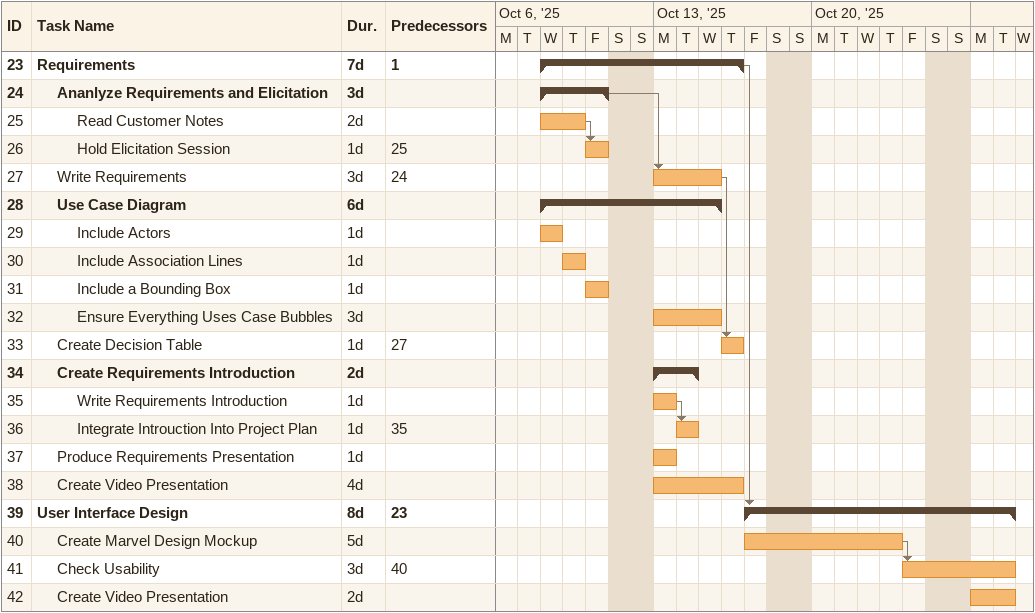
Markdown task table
| ID | Level | Task | Duration | Start | Finish | Predecessors |
|---|---|---|---|---|---|---|
| 23 | 1 | **Requirements** | 7d | 2025-10-08 | 2025-10-16 | 1 |
| 24 | 2 | **Ananlyze Requirements and Elicitation** | 3d | 2025-10-08 | 2025-10-10 |  |
| 25 | 3 | Read Customer Notes | 2d | 2025-10-08 | 2025-10-09 |  |
| 26 | 3 | Hold Elicitation Session | 1d | 2025-10-10 | 2025-10-10 | 25 |
| 27 | 2 | Write Requirements | 3d | 2025-10-13 | 2025-10-15 | 24 |
| 28 | 2 | **Use Case Diagram** | 6d | 2025-10-08 | 2025-10-15 |  |
| 29 | 3 | Include Actors | 1d | 2025-10-08 | 2025-10-08 |  |
| 30 | 3 | Include Association Lines | 1d | 2025-10-09 | 2025-10-09 |  |
| 31 | 3 | Include a Bounding Box | 1d | 2025-10-10 | 2025-10-10 |  |
| 32 | 3 | Ensure Everything Uses Case Bubbles | 3d | 2025-10-13 | 2025-10-15 |  |
| 33 | 2 | Create Decision Table | 1d | 2025-10-16 | 2025-10-16 | 27 |
| 34 | 2 | **Create Requirements Introduction** | 2d | 2025-10-13 | 2025-10-14 |  |
| 35 | 3 | Write Requirements Introduction | 1d | 2025-10-13 | 2025-10-13 |  |
| 36 | 3 | Integrate Introuction Into Project Plan | 1d | 2025-10-14 | 2025-10-14 | 35 |
| 37 | 2 | Produce Requirements Presentation | 1d | 2025-10-13 | 2025-10-13 |  |
| 38 | 2 | Create Video Presentation | 4d | 2025-10-13 | 2025-10-16 |  |
| 39 | 1 | **User Interface Design** | 8d | 2025-10-17 | 2025-10-28 | 23 |
| 40 | 2 | Create Marvel Design Mockup | 5d | 2025-10-17 | 2025-10-23 |  |
| 41 | 2 | Check Usability | 3d | 2025-10-24 | 2025-10-28 | 40 |
| 42 | 2 | Create Video Presentation | 2d | 2025-10-27 | 2025-10-28 |  |
